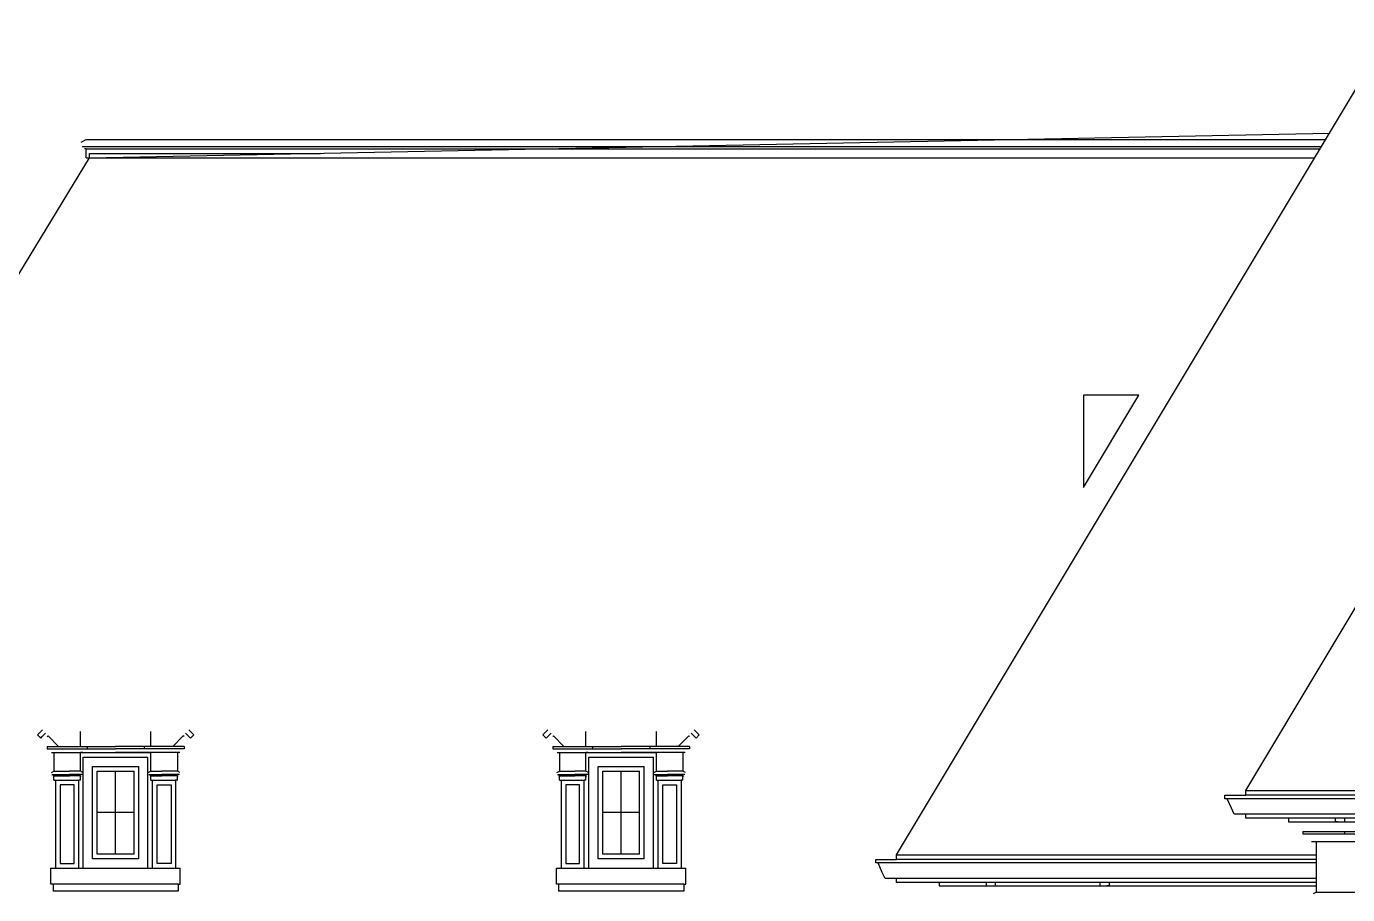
# Model space of a CAD drawing. Header units: metres. Extents: x 0 to 1539, y 0 to 641.
# Drawn here: x 388.6 to 674.7, y 451.3 to 639.2 of the extents above; entities that cross this region are included whole.
import ezdxf

# ---------------------------------------------------------------- set-up
doc = ezdxf.new("R2010")
doc.units = ezdxf.units.M

msp = doc.modelspace()

# ---------------------------------------------------------------- linework, layer by layer
at = {"layer": 'EL-Roof', "color": 8}
for p, q in [((400.62, 613.25), (669.03, 613.25)), ((401.5, 612.75), (668.73, 612.75)), ((887.4, 472.78), (652.6, 472.78)), ((891.41, 472.03), (648.6, 472.03)), ((887.4, 468.64), (652.6, 468.64)), ((667.85, 458.13), (573, 458.13)), ((667.85, 458.88), (577, 458.88)), ((667.85, 454.74), (577, 454.74))]:
    msp.add_line(p, q, dxfattribs=at)
at = {"layer": 'EL-Roof'}
for p, q in [((401.5, 614.75), (669.93, 614.75)), ((887.4, 467.78), (652.6, 467.78))]:
    msp.add_line(p, q, dxfattribs=at)
at = {"layer": 'EL-Roof', "color": 1}
msp.add_line((402.25, 610.75), (667.53, 610.75), dxfattribs=at)
at = {"layer": 'EL-Roof'}
for points in [[(577, 459.88), (684.62, 639.24)], [(402.25, 610.75), (670.75, 616.12)], [(302, 446), (402.25, 610.75)], [(652.6, 473.78), (723.76, 592.38)], [(652.6, 467.78), (652.6, 468.64), (650.1, 468.64), (649.5, 469.98), (648.6, 472.03), (648.1, 472.03), (648.1, 472.78), (652.6, 472.78), (652.6, 473.78)], [(652.6, 473.78), (887.4, 473.78)], [(577, 453.88), (577, 454.74), (574.5, 454.74), (573.9, 456.07), (573, 458.13), (572.5, 458.13), (572.5, 458.88), (577, 458.88), (577, 459.88)], [(577, 459.88), (667.85, 459.88)], [(667.85, 453.88), (577, 453.88)]]:
    msp.add_lwpolyline(points, dxfattribs=at)
at = {"layer": 'FP-Hatch'}
for p, q in [((407.87, 460), (407.87, 478)), ((517.35, 460), (517.35, 478)), ((411.87, 469), (403.87, 469)), ((521.35, 469), (513.35, 469))]:
    msp.add_line(p, q, dxfattribs=at)
for points in [[(412.87, 459), (402.87, 459), (402.87, 479), (412.87, 479)], [(411.87, 460), (403.87, 460), (403.87, 478), (411.87, 478)], [(411.87, 460), (411.87, 478)], [(412.87, 459), (412.87, 479)], [(522.35, 459), (512.35, 459), (512.35, 479), (522.35, 479)], [(521.35, 460), (513.35, 460), (513.35, 478), (521.35, 478)], [(521.35, 460), (521.35, 478)], [(522.35, 459), (522.35, 479)]]:
    msp.add_lwpolyline(points, dxfattribs=at)
at = {"layer": 'FP-Note'}
msp.add_lwpolyline([(629.48, 559.38), (617.48, 559.38), (617.48, 539.38), (629.48, 559.38)], dxfattribs=at)
at = {"layer": 'FP-Proposed Wall'}
for p, q in [((400.4, 614.2), (401.5, 614.75)), ((401.5, 612.75), (401.12, 612.75)), ((401.5, 610.75), (401.5, 612.75)), ((401.5, 610.75), (402.25, 610.75)), ((661.85, 467.78), (661.85, 467.03)), ((661.85, 467.03), (662.85, 467.03)), ((664.98, 464.9), (664.98, 464.4)), ((666.85, 462.78), (667.85, 462.78)), ((667.85, 462.78), (667.85, 451.78)), ((586.25, 453.88), (586.25, 453.13)), ((586.25, 453.13), (587.25, 453.13)), ((667.3, 451.5), (667.85, 451.78))]:
    msp.add_line(p, q, dxfattribs=at)
at = {"layer": 'FP-Proposed Wall', "color": 1}
for p, q in [((390.95, 485.87), (392.02, 486.91)), ((424.8, 485.87), (423.72, 486.91)), ((500.42, 485.87), (501.5, 486.91)), ((534.27, 485.87), (533.19, 486.91)), ((391.64, 485.15), (390.95, 485.87)), ((391.64, 485.15), (392, 485.5)), ((393.06, 485.48), (393.24, 485.65)), ((395.5, 483.31), (393.24, 485.65)), ((420.25, 483.31), (422.5, 485.65)), ((422.68, 485.48), (422.5, 485.65)), ((424.1, 485.15), (423.74, 485.5)), ((424.1, 485.15), (424.8, 485.87)), ((501.12, 485.15), (500.42, 485.87)), ((501.12, 485.15), (501.48, 485.5)), ((502.53, 485.48), (502.71, 485.65)), ((504.97, 483.31), (502.71, 485.65)), ((529.72, 483.31), (531.98, 485.65)), ((532.16, 485.48), (531.98, 485.65)), ((533.58, 485.15), (533.22, 485.5)), ((533.58, 485.15), (534.27, 485.87)), ((393.06, 483.31), (393.06, 482.81)), ((393.06, 483.31), (395.5, 483.31)), ((394, 482), (394.5, 482)), ((394.5, 482), (394.5, 478)), ((422.68, 483.31), (420.25, 483.31)), ((421.25, 482), (421.25, 478)), ((421.75, 482), (421.25, 482)), ((422.68, 483.31), (422.68, 482.81)), ((502.53, 483.31), (502.53, 482.81)), ((502.53, 483.31), (504.97, 483.31)), ((503.47, 482), (503.97, 482)), ((503.97, 482), (503.97, 478)), ((532.16, 483.31), (529.72, 483.31)), ((530.72, 482), (530.72, 478)), ((531.22, 482), (530.72, 482)), ((532.16, 483.31), (532.16, 482.81)), ((393.95, 477.72), (394.5, 478)), ((421.79, 477.72), (421.25, 478)), ((503.42, 477.72), (503.97, 478)), ((531.27, 477.72), (530.72, 478)), ((394.5, 477), (394.31, 477)), ((394.5, 476), (394.5, 477)), ((394.5, 476), (394.87, 476)), ((421.25, 476), (420.87, 476)), ((421.25, 477), (421.43, 477)), ((421.25, 476), (421.25, 477)), ((503.97, 477), (503.78, 477)), ((503.97, 476), (503.97, 477)), ((503.97, 476), (504.35, 476)), ((530.72, 476), (530.35, 476)), ((530.72, 477), (530.91, 477)), ((530.72, 476), (530.72, 477)), ((667.85, 462.78), (872.15, 462.78)), ((394.33, 453.5), (394.33, 452)), ((421.41, 453.5), (421.41, 452)), ((503.81, 453.5), (503.81, 452)), ((530.89, 453.5), (530.89, 452)), ((421.41, 452), (394.33, 452)), ((530.89, 452), (503.81, 452))]:
    msp.add_line(p, q, dxfattribs=at)
at = {"layer": 'FP-Proposed Wall', "color": 8}
for p, q in [((392, 485.5), (392.72, 486.19)), ((423.74, 485.5), (423.02, 486.19)), ((501.48, 485.5), (502.19, 486.19)), ((533.22, 485.5), (532.5, 486.19)), ((393.06, 482.81), (407.87, 482.81)), ((422.68, 482.81), (407.87, 482.81)), ((502.53, 482.81), (517.35, 482.81)), ((532.16, 482.81), (517.35, 482.81)), ((394.5, 478), (397.87, 478)), ((400.25, 478), (397.87, 478)), ((415.5, 478), (417.87, 478)), ((421.25, 478), (417.87, 478)), ((503.97, 478), (507.35, 478)), ((509.72, 478), (507.35, 478)), ((524.97, 478), (527.35, 478)), ((530.72, 478), (527.35, 478)), ((394.06, 477.25), (397.87, 477.25)), ((394.5, 477), (397.87, 477)), ((400.68, 477.25), (397.87, 477.25)), ((400.25, 477), (397.87, 477)), ((415.06, 477.25), (417.87, 477.25)), ((415.5, 477), (417.87, 477)), ((421.68, 477.25), (417.87, 477.25)), ((421.25, 477), (417.87, 477)), ((503.53, 477.25), (507.35, 477.25)), ((503.97, 477), (507.35, 477)), ((510.16, 477.25), (507.35, 477.25)), ((509.72, 477), (507.35, 477)), ((524.53, 477.25), (527.35, 477.25)), ((524.97, 477), (527.35, 477)), ((531.16, 477.25), (527.35, 477.25)), ((530.72, 477), (527.35, 477)), ((662.85, 467.03), (877.15, 467.03)), ((673.97, 467.81), (673.97, 467.06)), ((664.98, 464.9), (875.03, 464.9)), ((664.98, 464.4), (875.03, 464.4)), ((587.25, 453.13), (667.85, 453.13)), ((598.37, 453.88), (598.37, 453.13)), ((621.03, 453.88), (621.03, 453.13)), ((667.85, 451.78), (872.15, 451.78))]:
    msp.add_line(p, q, dxfattribs=at)
at = {"layer": 'FP-Proposed Wall', "color": 1}
for points in [[(400.87, 457), (400.87, 481), (414.87, 481)], [(414.87, 457), (414.87, 481)], [(510.35, 457), (510.35, 481), (524.35, 481)], [(524.35, 457), (524.35, 481)], [(394.87, 476), (394.87, 457)], [(420.87, 476), (420.87, 457)], [(504.35, 476), (504.35, 457)], [(530.35, 476), (530.35, 457)], [(394.33, 453.5), (393.87, 453.5), (393.87, 457), (421.87, 457)], [(421.41, 453.5), (421.87, 453.5), (421.87, 457)], [(503.81, 453.5), (503.35, 453.5), (503.35, 457), (531.35, 457)], [(530.89, 453.5), (531.35, 453.5), (531.35, 457)]]:
    msp.add_lwpolyline(points, dxfattribs=at)
at = {"layer": 'FP-Proposed Wall', "color": 8}
for points in [[(395.87, 458), (398.87, 458), (398.87, 475), (395.87, 475)], [(419.87, 458), (416.87, 458), (416.87, 475), (419.87, 475)], [(505.35, 458), (508.35, 458), (508.35, 475), (505.35, 475)], [(529.35, 458), (526.35, 458), (526.35, 475), (529.35, 475)]]:
    msp.add_lwpolyline(points, close=True, dxfattribs=at)
at = {"layer": 'FP-Roof', "color": 83}
for p, q in [((400.25, 483.31), (400.25, 486.6)), ((415.5, 483.31), (415.5, 486.6)), ((509.72, 483.31), (509.72, 486.6)), ((524.97, 483.31), (524.97, 486.6)), ((394.5, 482), (407.87, 482)), ((395.5, 483.31), (407.87, 483.31)), ((400.25, 478), (400.25, 482)), ((400.75, 482), (400.25, 482)), ((401.68, 483.31), (401.68, 482.81)), ((420.25, 483.31), (407.87, 483.31)), ((421.25, 482), (407.87, 482)), ((414.06, 483.31), (414.06, 482.81)), ((415, 482), (415.5, 482)), ((415.5, 478), (415.5, 482)), ((503.97, 482), (517.35, 482)), ((504.97, 483.31), (517.35, 483.31)), ((509.72, 478), (509.72, 482)), ((510.22, 482), (509.72, 482)), ((511.16, 483.31), (511.16, 482.81)), ((529.72, 483.31), (517.35, 483.31)), ((530.72, 482), (517.35, 482)), ((523.53, 483.31), (523.53, 482.81)), ((524.47, 482), (524.97, 482)), ((524.97, 478), (524.97, 482)), ((400.79, 477.72), (400.25, 478)), ((414.95, 477.72), (415.5, 478)), ((510.27, 477.72), (509.72, 478)), ((524.42, 477.72), (524.97, 478)), ((394.87, 476), (399.87, 476)), ((400.25, 476), (399.87, 476)), ((400.25, 477), (400.43, 477)), ((400.25, 476), (400.25, 477)), ((415.5, 477), (415.31, 477)), ((415.5, 476), (415.5, 477)), ((415.5, 476), (415.87, 476)), ((415.87, 476), (420.87, 476)), ((504.35, 476), (509.35, 476)), ((509.72, 476), (509.35, 476)), ((509.72, 477), (509.91, 477)), ((509.72, 476), (509.72, 477)), ((524.97, 477), (524.78, 477)), ((524.97, 476), (524.97, 477)), ((524.97, 476), (525.35, 476)), ((525.35, 476), (530.35, 476)), ((421.41, 453.5), (394.33, 453.5)), ((530.89, 453.5), (503.81, 453.5))]:
    msp.add_line(p, q, dxfattribs=at)
for points in [[(400.25, 482), (400.25, 482), (415.5, 482)], [(415.5, 482), (415.5, 482)], [(509.72, 482), (509.72, 482), (524.97, 482)], [(524.97, 482), (524.97, 482)], [(399.87, 457), (399.87, 476)], [(415.87, 457), (415.87, 476)], [(509.35, 457), (509.35, 476)], [(525.35, 457), (525.35, 476)]]:
    msp.add_lwpolyline(points, dxfattribs=at)
at = {"layer": 'FP-Roof Detail'}
msp.add_lwpolyline([(402.25, 610.75), (402.25, 611.75), (452.25, 611.75)], dxfattribs=at)
at = {"layer": 'FP-Stair'}
for p, q in [((671.97, 467.81), (671.97, 467.06)), ((671.97, 467.06), (672.47, 467.06)), ((673.98, 464.94), (673.98, 464.44)), ((596.37, 453.88), (596.37, 453.13)), ((596.37, 453.13), (596.87, 453.13)), ((623.03, 453.13), (622.53, 453.13)), ((623.03, 453.88), (623.03, 453.13))]:
    msp.add_line(p, q, dxfattribs=at)

doc.saveas('drawing.dxf')
